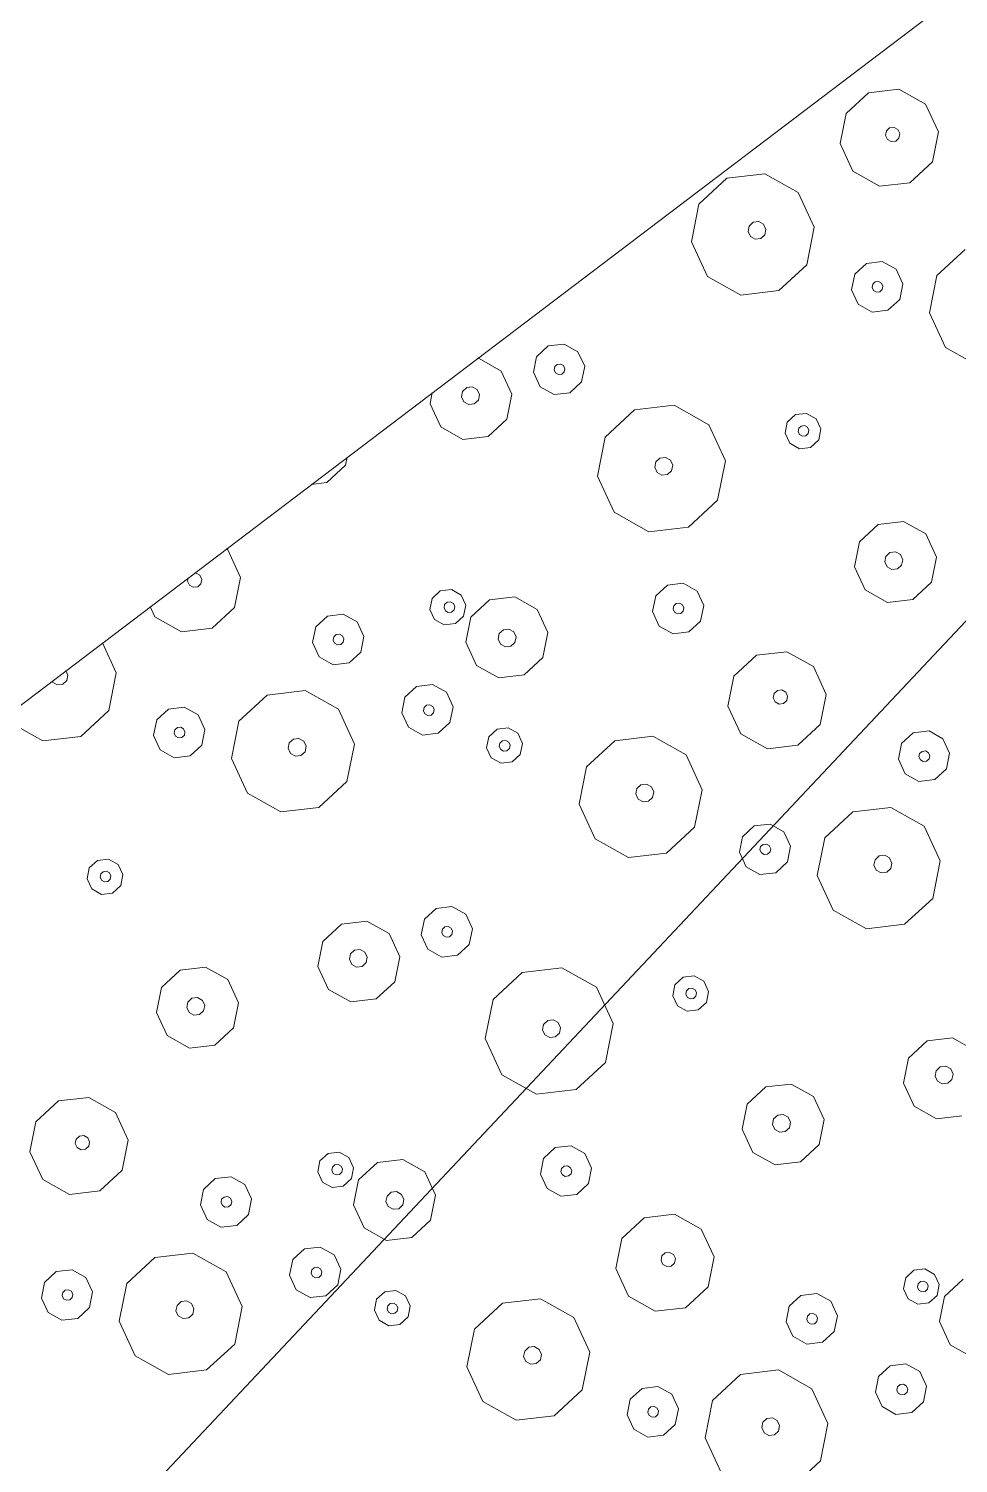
# Model space of a CAD drawing. Header units: metres. Extents: x -2858 to 512, y -1995 to 1252.
# Drawn here: x -934.578 to -931.693, y -902.661 to -898.208 of the extents above; entities that cross this region are included whole.
import ezdxf

# ---------------------------------------------------------------- set-up
doc = ezdxf.new("R2010")
doc.units = ezdxf.units.M
doc.layers.add('Calque commun', color=7, linetype='Continuous')

# ---------------------------------------------------------------- blocks, each defined once
blk = doc.blocks.new('pattern')
at = {"layer": 'Calque commun', "color": 54, "linetype": 'Continuous', "lineweight": 9}
for p, q in [((85.8764, 107.4847), (85.8936, 107.4075)), ((86.038, 107.4387), (86.0805, 107.4639)), ((86.0805, 107.4639), (86.1298, 107.4592)), ((86.1298, 107.4592), (86.1668, 107.4264)), ((86.0183, 107.3933), (86.038, 107.4387)), ((86.1668, 107.4264), (86.1776, 107.3782)), ((85.8936, 107.4075), (85.8622, 107.3349)), ((86.0291, 107.3451), (86.0183, 107.3933)), ((86.0792, 107.3912), (86.0833, 107.4007)), ((86.0815, 107.381), (86.0792, 107.3912)), ((86.0892, 107.3742), (86.0815, 107.381)), ((86.0833, 107.4007), (86.0923, 107.406)), ((86.0996, 107.3732), (86.0892, 107.3742)), ((86.0923, 107.406), (86.1026, 107.405)), ((86.1085, 107.3784), (86.0996, 107.3732)), ((86.1026, 107.405), (86.1104, 107.3981)), ((86.1127, 107.388), (86.1085, 107.3784)), ((86.1104, 107.3981), (86.1127, 107.388)), ((86.1776, 107.3782), (86.1579, 107.3328)), ((85.8622, 107.3349), (85.794, 107.2947)), ((86.0661, 107.3124), (86.0291, 107.3451)), ((86.1579, 107.3328), (86.1153, 107.3077)), ((86.3284, 107.2879), (86.4305, 107.3483)), ((86.4305, 107.3483), (86.5487, 107.337)), ((85.794, 107.2947), (85.7153, 107.3022)), ((85.7766, 107.2579), (85.8064, 107.2755)), ((85.8064, 107.2755), (85.8408, 107.2722)), ((86.1153, 107.3077), (86.0661, 107.3124)), ((86.2812, 107.1791), (86.3284, 107.2879)), ((85.7628, 107.2261), (85.7766, 107.2579)), ((85.7985, 107.2257), (85.8026, 107.2353)), ((85.8026, 107.2353), (85.8115, 107.2406)), ((85.8115, 107.2406), (85.8219, 107.2396)), ((85.8219, 107.2396), (85.8297, 107.2327)), ((85.8297, 107.2327), (85.8319, 107.2226)), ((85.8408, 107.2722), (85.8668, 107.2493)), ((85.8668, 107.2493), (85.8743, 107.2155)), ((85.7703, 107.1923), (85.7628, 107.2261)), ((85.7963, 107.1694), (85.7703, 107.1923)), ((85.8007, 107.2156), (85.7985, 107.2257)), ((85.8085, 107.2087), (85.8007, 107.2156)), ((85.8188, 107.2078), (85.8085, 107.2087)), ((85.8278, 107.213), (85.8188, 107.2078)), ((85.8319, 107.2226), (85.8278, 107.213)), ((85.8743, 107.2155), (85.8605, 107.1837)), ((86.4333, 107.1807), (86.4482, 107.1895)), ((86.4482, 107.1895), (86.4655, 107.1879)), ((86.4655, 107.1879), (86.4784, 107.1764)), ((85.8307, 107.1662), (85.7963, 107.1694)), ((85.8605, 107.1837), (85.8307, 107.1662)), ((86.307, 107.0632), (86.2812, 107.1791)), ((86.4264, 107.1648), (86.4333, 107.1807)), ((86.4302, 107.1479), (86.4264, 107.1648)), ((86.4432, 107.1365), (86.4302, 107.1479)), ((86.4753, 107.1437), (86.4604, 107.1349)), ((86.4822, 107.1595), (86.4753, 107.1437)), ((86.4784, 107.1764), (86.4822, 107.1595)), ((86.6634, 107.1426), (86.6162, 107.0338)), ((86.0599, 107.0869), (86.1025, 107.112)), ((86.1025, 107.112), (86.1517, 107.1073)), ((86.1517, 107.1073), (86.1888, 107.0746)), ((86.4604, 107.1349), (86.4432, 107.1365)), ((86.0402, 107.0415), (86.0599, 107.0869)), ((86.1888, 107.0746), (86.1995, 107.0263)), ((86.3959, 106.9847), (86.307, 107.0632)), ((86.051, 106.9932), (86.0402, 107.0415)), ((86.1024, 107.0364), (86.1066, 107.0459)), ((86.1047, 107.0263), (86.1024, 107.0364)), ((86.1125, 107.0194), (86.1047, 107.0263)), ((86.1066, 107.0459), (86.1155, 107.0512)), ((86.1228, 107.0184), (86.1125, 107.0194)), ((86.1155, 107.0512), (86.1258, 107.0502)), ((86.1317, 107.0237), (86.1228, 107.0184)), ((86.1258, 107.0502), (86.1336, 107.0433)), ((86.1359, 107.0332), (86.1317, 107.0237)), ((86.1336, 107.0433), (86.1359, 107.0332)), ((86.1995, 107.0263), (86.1798, 106.981)), ((86.6162, 107.0338), (86.514, 106.9734)), ((86.0881, 106.9605), (86.051, 106.9932)), ((86.1798, 106.981), (86.1373, 106.9558)), ((86.514, 106.9734), (86.3959, 106.9847)), ((85.34, 106.9606), (85.3992, 106.9082)), ((86.1373, 106.9558), (86.0881, 106.9605)), ((86.6042, 106.9119), (86.6468, 106.937)), ((86.6468, 106.937), (86.696, 106.9324)), ((86.696, 106.9324), (86.7331, 106.8996)), ((85.3992, 106.9082), (85.4165, 106.831)), ((86.5845, 106.8665), (86.6042, 106.9119)), ((86.6509, 106.8709), (86.6598, 106.8762)), ((86.6598, 106.8762), (86.6702, 106.8752)), ((86.6702, 106.8752), (86.6779, 106.8684)), ((86.7331, 106.8996), (86.7438, 106.8514)), ((85.1788, 106.7781), (85.1616, 106.8553)), ((85.2546, 106.8379), (85.2615, 106.8538)), ((85.2584, 106.821), (85.2546, 106.8379)), ((85.2615, 106.8538), (85.2764, 106.8626)), ((85.2764, 106.8626), (85.2936, 106.8609)), ((85.2936, 106.8609), (85.3066, 106.8495)), ((85.3103, 106.8326), (85.3035, 106.8167)), ((85.3066, 106.8495), (85.3103, 106.8326)), ((85.4165, 106.831), (85.385, 106.7584)), ((86.5953, 106.8183), (86.5845, 106.8665)), ((86.6467, 106.8614), (86.6509, 106.8709)), ((86.649, 106.8513), (86.6467, 106.8614)), ((86.6568, 106.8444), (86.649, 106.8513)), ((86.6671, 106.8434), (86.6568, 106.8444)), ((86.6761, 106.8487), (86.6671, 106.8434)), ((86.6802, 106.8582), (86.6761, 106.8487)), ((86.6779, 106.8684), (86.6802, 106.8582)), ((86.7438, 106.8514), (86.7242, 106.806)), ((85.2713, 106.8096), (85.2584, 106.821)), ((85.2886, 106.8079), (85.2713, 106.8096)), ((85.3035, 106.8167), (85.2886, 106.8079)), ((86.6324, 106.7856), (86.5953, 106.8183)), ((86.6816, 106.7809), (86.6324, 106.7856)), ((86.7242, 106.806), (86.6816, 106.7809)), ((85.2381, 106.7257), (85.1788, 106.7781)), ((85.385, 106.7584), (85.3169, 106.7182)), ((85.3169, 106.7182), (85.2381, 106.7257)), ((86.1793, 106.6799), (86.261, 106.7282)), ((86.261, 106.7282), (86.3555, 106.7192)), ((86.3555, 106.7192), (86.4267, 106.6563)), ((85.6336, 106.6503), (85.7018, 106.6905)), ((85.7018, 106.6905), (85.7805, 106.683)), ((85.7805, 106.683), (85.8398, 106.6306)), ((86.1415, 106.5928), (86.1793, 106.6799)), ((86.4267, 106.6563), (86.4473, 106.5637)), ((85.6022, 106.5777), (85.6336, 106.6503)), ((85.8398, 106.6306), (85.857, 106.5534)), ((86.6568, 106.59), (86.759, 106.6503)), ((86.759, 106.6503), (86.8771, 106.6391)), ((86.8771, 106.6391), (86.9661, 106.5605)), ((85.6194, 106.5005), (85.6022, 106.5777)), ((85.7026, 106.5619), (85.7095, 106.5777)), ((85.7095, 106.5777), (85.7244, 106.5865)), ((85.7244, 106.5865), (85.7416, 106.5849)), ((85.7416, 106.5849), (85.7546, 106.5734)), ((85.7546, 106.5734), (85.7583, 106.5565)), ((86.1622, 106.5002), (86.1415, 106.5928)), ((86.2577, 106.5815), (86.2632, 106.5941)), ((86.2607, 106.5679), (86.2577, 106.5815)), ((86.2711, 106.5588), (86.2607, 106.5679)), ((86.2632, 106.5941), (86.2752, 106.6012)), ((86.2752, 106.6012), (86.2889, 106.5999)), ((86.2968, 106.5645), (86.2849, 106.5575)), ((86.2889, 106.5999), (86.2993, 106.5907)), ((86.3023, 106.5772), (86.2968, 106.5645)), ((86.2993, 106.5907), (86.3023, 106.5772)), ((86.4473, 106.5637), (86.4096, 106.4766)), ((86.6096, 106.4811), (86.6568, 106.59)), ((85.7064, 106.545), (85.7026, 106.5619)), ((85.7193, 106.5335), (85.7064, 106.545)), ((85.7366, 106.5319), (85.7193, 106.5335)), ((85.7515, 106.5407), (85.7366, 106.5319)), ((85.7583, 106.5565), (85.7515, 106.5407)), ((85.857, 106.5534), (85.8256, 106.4809)), ((86.2849, 106.5575), (86.2711, 106.5588)), ((86.9661, 106.5605), (86.9919, 106.4447)), ((85.6787, 106.4481), (85.6194, 106.5005)), ((85.8256, 106.4809), (85.7574, 106.4406)), ((86.2333, 106.4373), (86.1622, 106.5002)), ((86.4096, 106.4766), (86.3278, 106.4283)), ((86.6354, 106.3653), (86.6096, 106.4811)), ((86.7549, 106.4669), (86.7618, 106.4828)), ((86.7618, 106.4828), (86.7767, 106.4916)), ((86.7767, 106.4916), (86.7939, 106.4899)), ((86.7939, 106.4899), (86.8069, 106.4785)), ((86.8069, 106.4785), (86.8106, 106.4616)), ((84.7952, 106.3827), (84.8974, 106.4431)), ((84.8974, 106.4431), (85.0155, 106.4318)), ((85.0155, 106.4318), (85.1044, 106.3533)), ((85.7574, 106.4406), (85.6787, 106.4481)), ((86.3278, 106.4283), (86.2333, 106.4373)), ((86.7587, 106.45), (86.7549, 106.4669)), ((86.7716, 106.4386), (86.7587, 106.45)), ((86.7889, 106.4369), (86.7716, 106.4386)), ((86.8038, 106.4457), (86.7889, 106.4369)), ((86.8106, 106.4616), (86.8038, 106.4457)), ((86.9919, 106.4447), (86.9447, 106.3358)), ((84.748, 106.2739), (84.7952, 106.3827)), ((85.1044, 106.3533), (85.1302, 106.2374)), ((86.7244, 106.2867), (86.6354, 106.3653)), ((86.9447, 106.3358), (86.8425, 106.2755)), ((84.7738, 106.158), (84.748, 106.2739)), ((84.8933, 106.2596), (84.9001, 106.2755)), ((84.897, 106.2428), (84.8933, 106.2596)), ((84.9001, 106.2755), (84.915, 106.2843)), ((84.915, 106.2843), (84.9323, 106.2827)), ((84.9323, 106.2827), (84.9453, 106.2712)), ((84.949, 106.2543), (84.9421, 106.2385)), ((84.9453, 106.2712), (84.949, 106.2543)), ((86.8425, 106.2755), (86.7244, 106.2867)), ((84.5267, 106.1817), (84.5693, 106.2068)), ((84.5693, 106.2068), (84.6185, 106.2021)), ((84.91, 106.2313), (84.897, 106.2428)), ((84.9272, 106.2297), (84.91, 106.2313)), ((84.9421, 106.2385), (84.9272, 106.2297)), ((85.1302, 106.2374), (85.083, 106.1286)), ((86.2075, 106.1673), (86.2272, 106.2126)), ((86.2272, 106.2126), (86.2697, 106.2377)), ((86.2697, 106.2377), (86.319, 106.2331)), ((86.319, 106.2331), (86.356, 106.2003)), ((84.5071, 106.1363), (84.5267, 106.1817)), ((84.6185, 106.2021), (84.6556, 106.1694)), ((84.6556, 106.1694), (84.6663, 106.1211)), ((86.2182, 106.119), (86.2075, 106.1673)), ((86.2697, 106.1621), (86.2738, 106.1717)), ((86.2719, 106.152), (86.2697, 106.1621)), ((86.2738, 106.1717), (86.2828, 106.1769)), ((86.2828, 106.1769), (86.2931, 106.1759)), ((86.2931, 106.1759), (86.3009, 106.1691)), ((86.3009, 106.1691), (86.3031, 106.1589)), ((86.356, 106.2003), (86.3668, 106.1521)), ((84.5178, 106.0881), (84.5071, 106.1363)), ((84.5693, 106.1312), (84.5734, 106.1407)), ((84.5715, 106.1211), (84.5693, 106.1312)), ((84.5793, 106.1142), (84.5715, 106.1211)), ((84.5734, 106.1407), (84.5823, 106.146)), ((84.5823, 106.146), (84.5927, 106.145)), ((84.5986, 106.1185), (84.5896, 106.1132)), ((84.5927, 106.145), (84.6004, 106.1381)), ((84.6027, 106.128), (84.5986, 106.1185)), ((84.6004, 106.1381), (84.6027, 106.128)), ((84.6663, 106.1211), (84.6467, 106.0758)), ((84.8627, 106.0795), (84.7738, 106.158)), ((85.083, 106.1286), (84.9809, 106.0682)), ((85.5626, 106.086), (85.5764, 106.1178)), ((85.5764, 106.1178), (85.6062, 106.1354)), ((85.6062, 106.1354), (85.6407, 106.1321)), ((85.6407, 106.1321), (85.6666, 106.1092)), ((86.2553, 106.0863), (86.2182, 106.119)), ((86.2797, 106.1451), (86.2719, 106.152)), ((86.2901, 106.1441), (86.2797, 106.1451)), ((86.299, 106.1494), (86.2901, 106.1441)), ((86.3031, 106.1589), (86.299, 106.1494)), ((86.3668, 106.1521), (86.3471, 106.1067)), ((84.5549, 106.0553), (84.5178, 106.0881)), ((84.5896, 106.1132), (84.5793, 106.1142)), ((84.6467, 106.0758), (84.6041, 106.0506)), ((84.9809, 106.0682), (84.8627, 106.0795)), ((85.5702, 106.0522), (85.5626, 106.086)), ((85.6004, 106.0832), (85.6046, 106.0927)), ((85.6027, 106.073), (85.6004, 106.0832)), ((85.6105, 106.0662), (85.6027, 106.073)), ((85.6046, 106.0927), (85.6135, 106.098)), ((85.6135, 106.098), (85.6238, 106.097)), ((85.6238, 106.097), (85.6316, 106.0901)), ((85.6339, 106.08), (85.6297, 106.0704)), ((85.6316, 106.0901), (85.6339, 106.08)), ((85.6741, 106.0754), (85.6604, 106.0436)), ((85.6666, 106.1092), (85.6741, 106.0754)), ((86.3045, 106.0816), (86.2553, 106.0863)), ((86.3471, 106.1067), (86.3045, 106.0816)), ((86.9077, 106.0473), (86.9215, 106.079)), ((86.9215, 106.079), (86.9513, 106.0966)), ((86.9513, 106.0966), (86.9857, 106.0933)), ((86.9857, 106.0933), (87.0117, 106.0704)), ((84.6041, 106.0506), (84.5549, 106.0553)), ((85.071, 106.0067), (85.1136, 106.0318)), ((85.1136, 106.0318), (85.1628, 106.0272)), ((85.5961, 106.0293), (85.5702, 106.0522)), ((85.6306, 106.026), (85.5961, 106.0293)), ((85.6208, 106.0652), (85.6105, 106.0662)), ((85.6297, 106.0704), (85.6208, 106.0652)), ((85.6604, 106.0436), (85.6306, 106.026)), ((86.9152, 106.0135), (86.9077, 106.0473)), ((86.9472, 106.0445), (86.9513, 106.0541)), ((86.9494, 106.0344), (86.9472, 106.0445)), ((86.9572, 106.0275), (86.9494, 106.0344)), ((86.9513, 106.0541), (86.9602, 106.0593)), ((86.9602, 106.0593), (86.9706, 106.0583)), ((86.9765, 106.0318), (86.9675, 106.0265)), ((86.9706, 106.0583), (86.9783, 106.0515)), ((86.9806, 106.0413), (86.9765, 106.0318)), ((86.9783, 106.0515), (86.9806, 106.0413)), ((87.0192, 106.0367), (87.0054, 106.0049)), ((87.0117, 106.0704), (87.0192, 106.0367)), ((85.0514, 105.9613), (85.071, 106.0067)), ((85.1628, 106.0272), (85.1999, 105.9944)), ((85.1999, 105.9944), (85.2106, 105.9462)), ((85.8481, 105.9634), (85.9546, 106.0263)), ((85.9546, 106.0263), (86.0776, 106.0145)), ((86.0776, 106.0145), (86.1703, 105.9327)), ((86.9412, 105.9906), (86.9152, 106.0135)), ((86.9756, 105.9873), (86.9412, 105.9906)), ((86.9675, 106.0265), (86.9572, 106.0275)), ((87.0054, 106.0049), (86.9756, 105.9873)), ((85.0621, 105.9131), (85.0514, 105.9613)), ((85.1136, 105.9562), (85.1177, 105.9657)), ((85.1158, 105.9461), (85.1136, 105.9562)), ((85.1236, 105.9392), (85.1158, 105.9461)), ((85.1177, 105.9657), (85.1266, 105.971)), ((85.1339, 105.9382), (85.1236, 105.9392)), ((85.1266, 105.971), (85.137, 105.97)), ((85.1429, 105.9435), (85.1339, 105.9382)), ((85.137, 105.97), (85.1448, 105.9632)), ((85.147, 105.953), (85.1429, 105.9435)), ((85.1448, 105.9632), (85.147, 105.953)), ((85.2106, 105.9462), (85.191, 105.9008)), ((85.799, 105.85), (85.8481, 105.9634)), ((86.6127, 105.908), (86.6809, 105.9482)), ((86.6809, 105.9482), (86.7596, 105.9407)), ((86.7596, 105.9407), (86.8189, 105.8884)), ((85.0992, 105.8804), (85.0621, 105.9131)), ((85.191, 105.9008), (85.1484, 105.8757)), ((86.1703, 105.9327), (86.1972, 105.8121)), ((86.5813, 105.8354), (86.6127, 105.908)), ((85.1484, 105.8757), (85.0992, 105.8804)), ((85.8258, 105.7294), (85.799, 105.85)), ((85.9602, 105.8343), (85.967, 105.8502)), ((85.967, 105.8502), (85.9819, 105.859)), ((85.9819, 105.859), (85.9992, 105.8573)), ((85.9992, 105.8573), (86.0122, 105.8459)), ((86.6884, 105.8436), (86.7033, 105.8524)), ((86.7033, 105.8524), (86.7205, 105.8508)), ((86.7205, 105.8508), (86.7335, 105.8393)), ((86.8189, 105.8884), (86.8361, 105.8111)), ((86.9805, 105.8424), (87.023, 105.8675)), ((87.023, 105.8675), (87.0723, 105.8628)), ((87.0723, 105.8628), (87.1093, 105.8301)), ((84.6461, 105.7747), (84.7278, 105.823)), ((84.7278, 105.823), (84.8223, 105.814)), ((84.8223, 105.814), (84.8935, 105.7511)), ((85.9639, 105.8174), (85.9602, 105.8343)), ((85.9769, 105.8059), (85.9639, 105.8174)), ((85.9941, 105.8043), (85.9769, 105.8059)), ((86.009, 105.8131), (85.9941, 105.8043)), ((86.0159, 105.829), (86.009, 105.8131)), ((86.0122, 105.8459), (86.0159, 105.829)), ((86.1972, 105.8121), (86.148, 105.6987)), ((86.5985, 105.7582), (86.5813, 105.8354)), ((86.6815, 105.8277), (86.6884, 105.8436)), ((86.6853, 105.8108), (86.6815, 105.8277)), ((86.6982, 105.7994), (86.6853, 105.8108)), ((86.7304, 105.8065), (86.7155, 105.7977)), ((86.7373, 105.8224), (86.7304, 105.8065)), ((86.7335, 105.8393), (86.7373, 105.8224)), ((86.8361, 105.8111), (86.8047, 105.7386)), ((86.9608, 105.797), (86.9805, 105.8424)), ((87.0258, 105.8043), (87.0348, 105.8096)), ((87.0348, 105.8096), (87.0451, 105.8086)), ((87.0451, 105.8086), (87.0529, 105.8017)), ((87.1093, 105.8301), (87.1201, 105.7818)), ((84.1005, 105.7451), (84.1686, 105.7853)), ((84.1686, 105.7853), (84.2473, 105.7778)), ((84.2473, 105.7778), (84.3066, 105.7254)), ((84.6083, 105.6876), (84.6461, 105.7747)), ((86.7155, 105.7977), (86.6982, 105.7994)), ((86.9716, 105.7487), (86.9608, 105.797)), ((87.0217, 105.7948), (87.0258, 105.8043)), ((87.024, 105.7847), (87.0217, 105.7948)), ((87.0317, 105.7778), (87.024, 105.7847)), ((87.0421, 105.7768), (87.0317, 105.7778)), ((87.051, 105.7821), (87.0421, 105.7768)), ((87.0552, 105.7916), (87.051, 105.7821)), ((87.0529, 105.8017), (87.0552, 105.7916)), ((87.1201, 105.7818), (87.1004, 105.7365)), ((84.069, 105.6725), (84.1005, 105.7451)), ((84.3066, 105.7254), (84.3238, 105.6482)), ((84.8935, 105.7511), (84.9142, 105.6585)), ((85.1236, 105.6848), (85.2258, 105.7451)), ((85.2258, 105.7451), (85.3439, 105.7339)), ((85.3439, 105.7339), (85.4329, 105.6553)), ((85.9185, 105.6476), (85.8258, 105.7294)), ((86.6578, 105.7058), (86.5985, 105.7582)), ((86.8047, 105.7386), (86.7365, 105.6983)), ((87.0086, 105.716), (86.9716, 105.7487)), ((87.1004, 105.7365), (87.0578, 105.7113)), ((87.2709, 105.6916), (87.373, 105.7519)), ((87.373, 105.7519), (87.4912, 105.7406)), ((87.4912, 105.7406), (87.5801, 105.6621)), ((84.0862, 105.5953), (84.069, 105.6725)), ((84.1694, 105.6567), (84.1763, 105.6725)), ((84.1763, 105.6725), (84.1912, 105.6813)), ((84.1912, 105.6813), (84.2084, 105.6797)), ((84.2084, 105.6797), (84.2214, 105.6682)), ((84.629, 105.595), (84.6083, 105.6876)), ((84.7246, 105.6763), (84.7301, 105.689)), ((84.7276, 105.6627), (84.7246, 105.6763)), ((84.7301, 105.689), (84.742, 105.696)), ((84.742, 105.696), (84.7558, 105.6947)), ((84.7558, 105.6947), (84.7662, 105.6855)), ((84.7692, 105.672), (84.7637, 105.6593)), ((84.7662, 105.6855), (84.7692, 105.672)), ((85.0764, 105.5759), (85.1236, 105.6848)), ((86.148, 105.6987), (86.0415, 105.6358)), ((86.7365, 105.6983), (86.6578, 105.7058)), ((86.7191, 105.6615), (86.7489, 105.6791)), ((86.7489, 105.6791), (86.7833, 105.6758)), ((86.7833, 105.6758), (86.8093, 105.6529)), ((87.0578, 105.7113), (87.0086, 105.716)), ((87.2236, 105.5827), (87.2709, 105.6916)), ((84.1732, 105.6398), (84.1694, 105.6567)), ((84.1862, 105.6283), (84.1732, 105.6398)), ((84.2034, 105.6267), (84.1862, 105.6283)), ((84.2183, 105.6355), (84.2034, 105.6267)), ((84.2252, 105.6514), (84.2183, 105.6355)), ((84.2214, 105.6682), (84.2252, 105.6514)), ((84.3238, 105.6482), (84.2924, 105.5757)), ((84.738, 105.6536), (84.7276, 105.6627)), ((84.7517, 105.6523), (84.738, 105.6536)), ((84.7637, 105.6593), (84.7517, 105.6523)), ((84.9142, 105.6585), (84.8764, 105.5714)), ((85.4329, 105.6553), (85.4587, 105.5395)), ((86.0415, 105.6358), (85.9185, 105.6476)), ((86.7053, 105.6298), (86.7191, 105.6615)), ((86.7128, 105.596), (86.7053, 105.6298)), ((86.741, 105.6294), (86.7451, 105.6389)), ((86.7432, 105.6193), (86.741, 105.6294)), ((86.7451, 105.6389), (86.754, 105.6442)), ((86.754, 105.6442), (86.7644, 105.6432)), ((86.7644, 105.6432), (86.7721, 105.6363)), ((86.7721, 105.6363), (86.7744, 105.6262)), ((86.8093, 105.6529), (86.8168, 105.6191)), ((87.5801, 105.6621), (87.6059, 105.5463)), ((84.1455, 105.5429), (84.0862, 105.5953)), ((84.7001, 105.5321), (84.629, 105.595)), ((85.2286, 105.5776), (85.2435, 105.5864)), ((85.2435, 105.5864), (85.2607, 105.5847)), ((85.2607, 105.5847), (85.2737, 105.5733)), ((86.7388, 105.5731), (86.7128, 105.596)), ((86.751, 105.6124), (86.7432, 105.6193)), ((86.7613, 105.6114), (86.751, 105.6124)), ((86.7703, 105.6167), (86.7613, 105.6114)), ((86.7744, 105.6262), (86.7703, 105.6167)), ((86.803, 105.5874), (86.7732, 105.5698)), ((86.8168, 105.6191), (86.803, 105.5874)), ((87.2495, 105.4669), (87.2236, 105.5827)), ((87.3689, 105.5685), (87.3758, 105.5844)), ((87.3758, 105.5844), (87.3907, 105.5932)), ((87.3907, 105.5932), (87.408, 105.5915)), ((87.408, 105.5915), (87.4209, 105.5801)), ((84.2243, 105.5354), (84.1455, 105.5429)), ((84.2924, 105.5757), (84.2243, 105.5354)), ((84.8764, 105.5714), (84.7946, 105.5231)), ((85.1022, 105.4601), (85.0764, 105.5759)), ((85.2217, 105.5617), (85.2286, 105.5776)), ((85.2255, 105.5448), (85.2217, 105.5617)), ((85.2385, 105.5334), (85.2255, 105.5448)), ((85.2706, 105.5405), (85.2557, 105.5317)), ((85.2775, 105.5564), (85.2706, 105.5405)), ((85.2737, 105.5733), (85.2775, 105.5564)), ((85.4587, 105.5395), (85.4115, 105.4306)), ((86.7732, 105.5698), (86.7388, 105.5731)), ((87.3727, 105.5516), (87.3689, 105.5685)), ((87.3857, 105.5401), (87.3727, 105.5516)), ((87.4029, 105.5385), (87.3857, 105.5401)), ((87.4178, 105.5473), (87.4029, 105.5385)), ((87.4247, 105.5632), (87.4178, 105.5473)), ((87.4209, 105.5801), (87.4247, 105.5632)), ((87.6059, 105.5463), (87.5587, 105.4374)), ((84.7946, 105.5231), (84.7001, 105.5321)), ((85.2557, 105.5317), (85.2385, 105.5334)), ((87.0024, 105.4905), (87.045, 105.5156)), ((87.045, 105.5156), (87.0942, 105.511)), ((87.0942, 105.511), (87.1313, 105.4782)), ((85.1912, 105.3816), (85.1022, 105.4601)), ((85.9205, 105.4419), (85.9631, 105.467)), ((85.9631, 105.467), (86.0123, 105.4623)), ((86.0123, 105.4623), (86.0494, 105.4296)), ((86.9827, 105.4452), (87.0024, 105.4905)), ((87.0449, 105.44), (87.0491, 105.4496)), ((87.0491, 105.4496), (87.058, 105.4548)), ((87.058, 105.4548), (87.0683, 105.4538)), ((87.0683, 105.4538), (87.0761, 105.447)), ((87.1313, 105.4782), (87.142, 105.43)), ((87.3384, 105.3883), (87.2495, 105.4669)), ((83.5713, 105.4481), (83.5971, 105.3322)), ((85.4115, 105.4306), (85.3093, 105.3703)), ((85.9008, 105.3965), (85.9205, 105.4419)), ((85.9672, 105.4009), (85.9761, 105.4062)), ((85.9761, 105.4062), (85.9865, 105.4052)), ((85.9865, 105.4052), (85.9942, 105.3983)), ((86.0494, 105.4296), (86.0601, 105.3813)), ((86.9935, 105.3969), (86.9827, 105.4452)), ((87.0472, 105.4299), (87.0449, 105.44)), ((87.055, 105.423), (87.0472, 105.4299)), ((87.0653, 105.422), (87.055, 105.423)), ((87.0742, 105.4273), (87.0653, 105.422)), ((87.0784, 105.4368), (87.0742, 105.4273)), ((87.0761, 105.447), (87.0784, 105.4368)), ((87.142, 105.43), (87.1223, 105.3846)), ((87.5587, 105.4374), (87.4565, 105.3771)), ((85.3093, 105.3703), (85.1912, 105.3816)), ((85.9116, 105.3482), (85.9008, 105.3965)), ((85.963, 105.3914), (85.9672, 105.4009)), ((85.9653, 105.3812), (85.963, 105.3914)), ((85.9731, 105.3744), (85.9653, 105.3812)), ((85.9834, 105.3734), (85.9731, 105.3744)), ((85.9924, 105.3787), (85.9834, 105.3734)), ((85.9965, 105.3882), (85.9924, 105.3787)), ((85.9942, 105.3983), (85.9965, 105.3882)), ((86.0601, 105.3813), (86.0405, 105.336)), ((86.1356, 105.3315), (86.2037, 105.3717)), ((86.2037, 105.3717), (86.2824, 105.3642)), ((86.2824, 105.3642), (86.3417, 105.3119)), ((87.0305, 105.3642), (86.9935, 105.3969)), ((87.0798, 105.3595), (87.0305, 105.3642)), ((87.1223, 105.3846), (87.0798, 105.3595)), ((87.4565, 105.3771), (87.3384, 105.3883)), ((83.5971, 105.3322), (83.5499, 105.2234)), ((84.694, 105.3074), (84.7366, 105.3326)), ((84.7366, 105.3326), (84.7858, 105.3279)), ((84.7858, 105.3279), (84.8228, 105.2951)), ((85.9487, 105.3155), (85.9116, 105.3482)), ((85.9979, 105.3108), (85.9487, 105.3155)), ((86.0405, 105.336), (85.9979, 105.3108)), ((86.1041, 105.2589), (86.1356, 105.3315)), ((87.527, 105.2702), (87.5467, 105.3155)), ((87.5467, 105.3155), (87.5893, 105.3407)), ((87.5893, 105.3407), (87.6385, 105.336)), ((87.6385, 105.336), (87.6756, 105.3033)), ((84.6743, 105.2621), (84.694, 105.3074)), ((84.7406, 105.2665), (84.7496, 105.2717)), ((84.7496, 105.2717), (84.7599, 105.2707)), ((84.8228, 105.2951), (84.8336, 105.2469)), ((86.3417, 105.3119), (86.3589, 105.2346)), ((87.5892, 105.2651), (87.5934, 105.2746)), ((87.5934, 105.2746), (87.6023, 105.2799)), ((87.6023, 105.2799), (87.6126, 105.2789)), ((87.6126, 105.2789), (87.6204, 105.272)), ((87.6204, 105.272), (87.6227, 105.2619)), ((87.6756, 105.3033), (87.6863, 105.255)), ((84.0432, 105.2126), (84.073, 105.2302)), ((84.073, 105.2302), (84.1075, 105.2269)), ((84.1075, 105.2269), (84.1334, 105.204)), ((84.6851, 105.2138), (84.6743, 105.2621)), ((84.7365, 105.2569), (84.7406, 105.2665)), ((84.7388, 105.2468), (84.7365, 105.2569)), ((84.7466, 105.2399), (84.7388, 105.2468)), ((84.7569, 105.2389), (84.7466, 105.2399)), ((84.7658, 105.2442), (84.7569, 105.2389)), ((84.7599, 105.2707), (84.7677, 105.2639)), ((84.77, 105.2537), (84.7658, 105.2442)), ((84.7677, 105.2639), (84.77, 105.2537)), ((84.8336, 105.2469), (84.8139, 105.2015)), ((86.1213, 105.1817), (86.1041, 105.2589)), ((86.1971, 105.2416), (86.204, 105.2574)), ((86.2009, 105.2247), (86.1971, 105.2416)), ((86.204, 105.2574), (86.2189, 105.2662)), ((86.2189, 105.2662), (86.2361, 105.2646)), ((86.2361, 105.2646), (86.2491, 105.2531)), ((86.2528, 105.2362), (86.246, 105.2204)), ((86.2491, 105.2531), (86.2528, 105.2362)), ((86.3589, 105.2346), (86.3275, 105.1621)), ((87.5378, 105.2219), (87.527, 105.2702)), ((87.5915, 105.2549), (87.5892, 105.2651)), ((87.5993, 105.248), (87.5915, 105.2549)), ((87.6096, 105.2471), (87.5993, 105.248)), ((87.6186, 105.2523), (87.6096, 105.2471)), ((87.6227, 105.2619), (87.6186, 105.2523)), ((87.6863, 105.255), (87.6667, 105.2096)), ((83.5499, 105.2234), (83.4477, 105.163)), ((84.0295, 105.1808), (84.0432, 105.2126)), ((84.0672, 105.178), (84.0714, 105.1875)), ((84.0714, 105.1875), (84.0803, 105.1928)), ((84.0803, 105.1928), (84.0907, 105.1918)), ((84.0907, 105.1918), (84.0984, 105.1849)), ((84.0984, 105.1849), (84.1007, 105.1748)), ((84.1334, 105.204), (84.141, 105.1702)), ((84.7221, 105.1811), (84.6851, 105.2138)), ((84.8139, 105.2015), (84.7714, 105.1764)), ((85.3883, 105.1738), (85.4181, 105.1914)), ((85.4181, 105.1914), (85.4526, 105.1882)), ((85.4526, 105.1882), (85.4785, 105.1653)), ((86.1806, 105.1293), (86.1213, 105.1817)), ((86.2138, 105.2132), (86.2009, 105.2247)), ((86.2311, 105.2116), (86.2138, 105.2132)), ((86.246, 105.2204), (86.2311, 105.2116)), ((87.5749, 105.1892), (87.5378, 105.2219)), ((87.6241, 105.1845), (87.5749, 105.1892)), ((87.6667, 105.2096), (87.6241, 105.1845)), ((83.4477, 105.163), (83.3296, 105.1743)), ((84.037, 105.147), (84.0295, 105.1808)), ((84.0629, 105.1241), (84.037, 105.147)), ((84.0695, 105.1678), (84.0672, 105.178)), ((84.0773, 105.161), (84.0695, 105.1678)), ((84.0876, 105.16), (84.0773, 105.161)), ((84.0966, 105.1653), (84.0876, 105.16)), ((84.1007, 105.1748), (84.0966, 105.1653)), ((84.1272, 105.1384), (84.0974, 105.1208)), ((84.141, 105.1702), (84.1272, 105.1384)), ((84.7714, 105.1764), (84.7221, 105.1811)), ((85.3745, 105.1421), (85.3883, 105.1738)), ((85.3821, 105.1083), (85.3745, 105.1421)), ((85.414, 105.1393), (85.4181, 105.1489)), ((85.4162, 105.1292), (85.414, 105.1393)), ((85.4181, 105.1489), (85.427, 105.1541)), ((85.427, 105.1541), (85.4374, 105.1532)), ((85.4374, 105.1532), (85.4452, 105.1463)), ((85.4452, 105.1463), (85.4474, 105.1362)), ((85.4785, 105.1653), (85.486, 105.1315)), ((86.3275, 105.1621), (86.2594, 105.1218)), ((83.5182, 105.0562), (83.5379, 105.1015)), ((83.5379, 105.1015), (83.5804, 105.1266)), ((83.5804, 105.1266), (83.6297, 105.122)), ((83.6297, 105.122), (83.6667, 105.0892)), ((84.0974, 105.1208), (84.0629, 105.1241)), ((84.3149, 105.0582), (84.4214, 105.1211)), ((84.4214, 105.1211), (84.5444, 105.1094)), ((84.5444, 105.1094), (84.6371, 105.0275)), ((85.408, 105.0854), (85.3821, 105.1083)), ((85.424, 105.1223), (85.4162, 105.1292)), ((85.4343, 105.1213), (85.424, 105.1223)), ((85.4433, 105.1266), (85.4343, 105.1213)), ((85.4723, 105.0997), (85.4425, 105.0821)), ((85.4474, 105.1362), (85.4433, 105.1266)), ((85.486, 105.1315), (85.4723, 105.0997)), ((86.2594, 105.1218), (86.1806, 105.1293)), ((86.5761, 105.0539), (86.6443, 105.0941)), ((86.6443, 105.0941), (86.723, 105.0866)), ((87.1218, 105.0835), (87.2035, 105.1318)), ((87.2035, 105.1318), (87.298, 105.1228)), ((87.298, 105.1228), (87.3692, 105.06)), ((83.5289, 105.0079), (83.5182, 105.0562)), ((83.5804, 105.051), (83.5845, 105.0605)), ((83.5826, 105.0409), (83.5804, 105.051)), ((83.5845, 105.0605), (83.5935, 105.0658)), ((83.5935, 105.0658), (83.6038, 105.0648)), ((83.6038, 105.0648), (83.6116, 105.058)), ((83.6116, 105.058), (83.6138, 105.0478)), ((83.6667, 105.0892), (83.6775, 105.041)), ((84.2658, 104.9448), (84.3149, 105.0582)), ((85.4425, 105.0821), (85.408, 105.0854)), ((86.5447, 104.9814), (86.5761, 105.0539)), ((86.723, 105.0866), (86.7823, 105.0343)), ((87.084, 104.9965), (87.1218, 105.0835)), ((87.3692, 105.06), (87.3898, 104.9673)), ((83.566, 104.9752), (83.5289, 105.0079)), ((83.5904, 105.034), (83.5826, 105.0409)), ((83.6008, 105.033), (83.5904, 105.034)), ((83.6097, 105.0383), (83.6008, 105.033)), ((83.6138, 105.0478), (83.6097, 105.0383)), ((83.6775, 105.041), (83.6578, 104.9956)), ((84.6371, 105.0275), (84.664, 104.9069)), ((85.0796, 105.0028), (85.1477, 105.043)), ((85.1477, 105.043), (85.2264, 105.0355)), ((85.2264, 105.0355), (85.2858, 104.9832)), ((86.7823, 105.0343), (86.7995, 104.9571)), ((87.2057, 104.9978), (87.2177, 105.0048)), ((87.2177, 105.0048), (87.2315, 105.0035)), ((83.6152, 104.9705), (83.566, 104.9752)), ((83.6578, 104.9956), (83.6152, 104.9705)), ((85.0481, 104.9302), (85.0796, 105.0028)), ((85.2858, 104.9832), (85.3029, 104.9059)), ((85.4473, 104.9372), (85.4899, 104.9623)), ((85.4899, 104.9623), (85.5391, 104.9576)), ((86.5619, 104.9041), (86.5447, 104.9814)), ((86.6451, 104.9655), (86.652, 104.9814)), ((86.6489, 104.9486), (86.6451, 104.9655)), ((86.652, 104.9814), (86.6669, 104.9902)), ((86.6669, 104.9902), (86.6841, 104.9885)), ((86.6841, 104.9885), (86.6971, 104.9771)), ((86.7008, 104.9602), (86.694, 104.9443)), ((86.6971, 104.9771), (86.7008, 104.9602)), ((87.1047, 104.9038), (87.084, 104.9965)), ((87.2002, 104.9851), (87.2057, 104.9978)), ((87.2032, 104.9716), (87.2002, 104.9851)), ((87.2136, 104.9624), (87.2032, 104.9716)), ((87.2274, 104.9611), (87.2136, 104.9624)), ((87.2393, 104.9681), (87.2274, 104.9611)), ((87.2315, 105.0035), (87.2418, 104.9944)), ((87.2448, 104.9808), (87.2393, 104.9681)), ((87.2418, 104.9944), (87.2448, 104.9808)), ((87.3898, 104.9673), (87.3521, 104.8802)), ((83.1129, 104.8695), (83.1947, 104.9178)), ((83.1947, 104.9178), (83.2892, 104.9088)), ((84.2926, 104.8242), (84.2658, 104.9448)), ((84.427, 104.9291), (84.4339, 104.945)), ((84.4308, 104.9122), (84.427, 104.9291)), ((84.4339, 104.945), (84.4488, 104.9538)), ((84.4488, 104.9538), (84.466, 104.9521)), ((84.466, 104.9521), (84.479, 104.9407)), ((84.4827, 104.9238), (84.4759, 104.9079)), ((84.479, 104.9407), (84.4827, 104.9238)), ((85.0653, 104.853), (85.0481, 104.9302)), ((85.1483, 104.9225), (85.1552, 104.9384)), ((85.1521, 104.9056), (85.1483, 104.9225)), ((85.1552, 104.9384), (85.1701, 104.9472)), ((85.1701, 104.9472), (85.1873, 104.9456)), ((85.1873, 104.9456), (85.2003, 104.9341)), ((85.2041, 104.9172), (85.1972, 104.9013)), ((85.2003, 104.9341), (85.2041, 104.9172)), ((85.4276, 104.8918), (85.4473, 104.9372)), ((85.5391, 104.9576), (85.5762, 104.9249)), ((85.5762, 104.9249), (85.5869, 104.8766)), ((86.6618, 104.9372), (86.6489, 104.9486)), ((86.6791, 104.9355), (86.6618, 104.9372)), ((86.694, 104.9443), (86.6791, 104.9355)), ((86.7995, 104.9571), (86.7681, 104.8845)), ((83.2892, 104.9088), (83.3603, 104.846)), ((84.4437, 104.9007), (84.4308, 104.9122)), ((84.461, 104.8991), (84.4437, 104.9007)), ((84.4759, 104.9079), (84.461, 104.8991)), ((84.664, 104.9069), (84.6148, 104.7935)), ((85.1651, 104.8942), (85.1521, 104.9056)), ((85.1823, 104.8925), (85.1651, 104.8942)), ((85.1972, 104.9013), (85.1823, 104.8925)), ((85.3029, 104.9059), (85.2715, 104.8334)), ((85.4384, 104.8435), (85.4276, 104.8918)), ((85.4885, 104.8896), (85.4927, 104.8991)), ((85.4908, 104.8795), (85.4885, 104.8896)), ((85.4986, 104.8726), (85.4908, 104.8795)), ((85.4927, 104.8991), (85.5016, 104.9044)), ((85.5089, 104.8716), (85.4986, 104.8726)), ((85.5016, 104.9044), (85.5119, 104.9034)), ((85.5178, 104.8769), (85.5089, 104.8716)), ((85.5119, 104.9034), (85.5197, 104.8965)), ((85.522, 104.8864), (85.5178, 104.8769)), ((85.5197, 104.8965), (85.522, 104.8864)), ((85.5869, 104.8766), (85.5672, 104.8313)), ((86.6212, 104.8518), (86.5619, 104.9041)), ((86.7681, 104.8845), (86.6999, 104.8443)), ((87.1758, 104.841), (87.1047, 104.9038)), ((87.3521, 104.8802), (87.2703, 104.832)), ((83.0752, 104.7824), (83.1129, 104.8695)), ((83.3603, 104.846), (83.381, 104.7533)), ((83.5905, 104.7796), (83.6926, 104.8399)), ((83.6926, 104.8399), (83.8108, 104.8287)), ((83.8108, 104.8287), (83.8997, 104.7501)), ((85.1246, 104.8006), (85.0653, 104.853)), ((85.2715, 104.8334), (85.2034, 104.7931)), ((85.4754, 104.8108), (85.4384, 104.8435)), ((85.5672, 104.8313), (85.5247, 104.8061)), ((85.7377, 104.7864), (85.8399, 104.8467)), ((85.8399, 104.8467), (85.958, 104.8354)), ((85.958, 104.8354), (86.0469, 104.7569)), ((86.6999, 104.8443), (86.6212, 104.8518)), ((87.2703, 104.832), (87.1758, 104.841)), ((83.0958, 104.6898), (83.0752, 104.7824)), ((83.1914, 104.7711), (83.1969, 104.7838)), ((83.1969, 104.7838), (83.2088, 104.7908)), ((83.2088, 104.7908), (83.2226, 104.7895)), ((83.2226, 104.7895), (83.233, 104.7803)), ((84.3853, 104.7424), (84.2926, 104.8242)), ((84.6148, 104.7935), (84.5084, 104.7306)), ((85.2034, 104.7931), (85.1246, 104.8006)), ((85.5247, 104.8061), (85.4754, 104.8108)), ((85.6905, 104.6775), (85.7377, 104.7864)), ((83.1944, 104.7575), (83.1914, 104.7711)), ((83.2048, 104.7484), (83.1944, 104.7575)), ((83.2186, 104.7471), (83.2048, 104.7484)), ((83.2305, 104.7541), (83.2186, 104.7471)), ((83.236, 104.7668), (83.2305, 104.7541)), ((83.233, 104.7803), (83.236, 104.7668)), ((83.381, 104.7533), (83.3432, 104.6662)), ((83.5433, 104.6707), (83.5905, 104.7796)), ((83.8997, 104.7501), (83.9255, 104.6343)), ((84.5084, 104.7306), (84.3853, 104.7424)), ((85.1721, 104.7246), (85.1859, 104.7563)), ((85.1859, 104.7563), (85.2157, 104.7739)), ((85.2119, 104.7337), (85.2209, 104.739)), ((85.2157, 104.7739), (85.2502, 104.7706)), ((85.2209, 104.739), (85.2312, 104.738)), ((85.2312, 104.738), (85.239, 104.7311)), ((85.2502, 104.7706), (85.2761, 104.7477)), ((85.2761, 104.7477), (85.2836, 104.7139)), ((86.0469, 104.7569), (86.0727, 104.6411)), ((85.1797, 104.6908), (85.1721, 104.7246)), ((85.2078, 104.7242), (85.2119, 104.7337)), ((85.21, 104.7141), (85.2078, 104.7242)), ((85.2178, 104.7072), (85.21, 104.7141)), ((85.2282, 104.7062), (85.2178, 104.7072)), ((85.2371, 104.7115), (85.2282, 104.7062)), ((85.2412, 104.721), (85.2371, 104.7115)), ((85.239, 104.7311), (85.2412, 104.721)), ((85.2836, 104.7139), (85.2699, 104.6822)), ((83.167, 104.6269), (83.0958, 104.6898)), ((83.3432, 104.6662), (83.2615, 104.6179)), ((83.5691, 104.5549), (83.5433, 104.6707)), ((83.6885, 104.6565), (83.6954, 104.6724)), ((83.6923, 104.6396), (83.6885, 104.6565)), ((83.6954, 104.6724), (83.7103, 104.6812)), ((83.7103, 104.6812), (83.7276, 104.6795)), ((83.7276, 104.6795), (83.7405, 104.6681)), ((83.7443, 104.6512), (83.7374, 104.6353)), ((83.7405, 104.6681), (83.7443, 104.6512)), ((85.2056, 104.6679), (85.1797, 104.6908)), ((85.2401, 104.6646), (85.2056, 104.6679)), ((85.2699, 104.6822), (85.2401, 104.6646)), ((85.7163, 104.5617), (85.6905, 104.6775)), ((85.8358, 104.6633), (85.8426, 104.6792)), ((85.8395, 104.6464), (85.8358, 104.6633)), ((85.8426, 104.6792), (85.8576, 104.688)), ((85.8576, 104.688), (85.8748, 104.6863)), ((85.8748, 104.6863), (85.8877, 104.6749)), ((85.8915, 104.658), (85.8846, 104.6421)), ((85.8877, 104.6749), (85.8915, 104.658)), ((83.2615, 104.6179), (83.167, 104.6269)), ((83.7053, 104.6282), (83.6923, 104.6396)), ((83.7225, 104.6265), (83.7053, 104.6282)), ((83.7374, 104.6353), (83.7225, 104.6265)), ((83.9255, 104.6343), (83.8783, 104.5254)), ((85.4692, 104.5853), (85.5118, 104.6105)), ((85.5118, 104.6105), (85.561, 104.6058)), ((85.561, 104.6058), (85.5981, 104.573)), ((85.8525, 104.6349), (85.8395, 104.6464)), ((85.8697, 104.6333), (85.8525, 104.6349)), ((85.8846, 104.6421), (85.8697, 104.6333)), ((86.0727, 104.6411), (86.0255, 104.5322)), ((84.3873, 104.5367), (84.4299, 104.5618)), ((84.4299, 104.5618), (84.4791, 104.5571)), ((85.4496, 104.54), (85.4692, 104.5853)), ((85.5981, 104.573), (85.6088, 104.5248)), ((85.8052, 104.4831), (85.7163, 104.5617)), ((83.658, 104.4764), (83.5691, 104.5549)), ((83.8783, 104.5254), (83.7761, 104.4651)), ((84.3677, 104.4913), (84.3873, 104.5367)), ((84.4791, 104.5571), (84.5162, 104.5244)), ((84.5162, 104.5244), (84.5269, 104.4761)), ((85.4603, 104.4917), (85.4496, 104.54)), ((85.5117, 104.5348), (85.5159, 104.5444)), ((85.514, 104.5247), (85.5117, 104.5348)), ((85.5218, 104.5178), (85.514, 104.5247)), ((85.5159, 104.5444), (85.5248, 104.5496)), ((85.5321, 104.5168), (85.5218, 104.5178)), ((85.5248, 104.5496), (85.5352, 104.5486)), ((85.5411, 104.5221), (85.5321, 104.5168)), ((85.5352, 104.5486), (85.5429, 104.5418)), ((85.5452, 104.5316), (85.5411, 104.5221)), ((85.5429, 104.5418), (85.5452, 104.5316)), ((85.6088, 104.5248), (85.5892, 104.4794)), ((86.0255, 104.5322), (85.9234, 104.4719)), ((86.5051, 104.4897), (86.5189, 104.5214)), ((86.5189, 104.5214), (86.5487, 104.539)), ((86.5487, 104.539), (86.5832, 104.5357)), ((86.5832, 104.5357), (86.6091, 104.5128)), ((83.7761, 104.4651), (83.658, 104.4764)), ((84.3784, 104.443), (84.3677, 104.4913)), ((84.4299, 104.4862), (84.434, 104.4957)), ((84.4321, 104.4761), (84.4299, 104.4862)), ((84.4399, 104.4692), (84.4321, 104.4761)), ((84.434, 104.4957), (84.4429, 104.501)), ((84.4429, 104.501), (84.4533, 104.5)), ((84.4592, 104.4735), (84.4502, 104.4682)), ((84.4533, 104.5), (84.4611, 104.4931)), ((84.4633, 104.483), (84.4592, 104.4735)), ((84.4611, 104.4931), (84.4633, 104.483)), ((84.5269, 104.4761), (84.5073, 104.4308)), ((85.4974, 104.459), (85.4603, 104.4917)), ((85.5892, 104.4794), (85.5466, 104.4543)), ((85.9234, 104.4719), (85.8052, 104.4831)), ((86.5127, 104.4559), (86.5051, 104.4897)), ((86.5429, 104.4868), (86.5471, 104.4963)), ((86.5452, 104.4767), (86.5429, 104.4868)), ((86.553, 104.4698), (86.5452, 104.4767)), ((86.5471, 104.4963), (86.556, 104.5016)), ((86.5633, 104.4688), (86.553, 104.4698)), ((86.556, 104.5016), (86.5663, 104.5006)), ((86.5722, 104.4741), (86.5633, 104.4688)), ((86.5663, 104.5006), (86.5741, 104.4938)), ((86.5764, 104.4836), (86.5722, 104.4741)), ((86.5741, 104.4938), (86.5764, 104.4836)), ((86.6166, 104.479), (86.6029, 104.4473)), ((86.6091, 104.5128), (86.6166, 104.479)), ((84.4155, 104.4103), (84.3784, 104.443)), ((84.4502, 104.4682), (84.4399, 104.4692)), ((84.5073, 104.4308), (84.4647, 104.4056)), ((84.5709, 104.3537), (84.6024, 104.4263)), ((84.6024, 104.4263), (84.6705, 104.4665)), ((84.6705, 104.4665), (84.7493, 104.459)), ((84.7493, 104.459), (84.8086, 104.4067)), ((85.5466, 104.4543), (85.4974, 104.459)), ((86.0135, 104.4103), (86.0561, 104.4355)), ((86.0561, 104.4355), (86.1053, 104.4308)), ((86.1053, 104.4308), (86.1424, 104.3981)), ((86.5386, 104.433), (86.5127, 104.4559)), ((86.5731, 104.4297), (86.5386, 104.433)), ((86.6029, 104.4473), (86.5731, 104.4297)), ((84.4647, 104.4056), (84.4155, 104.4103)), ((84.8086, 104.4067), (84.8258, 104.3294)), ((85.9939, 104.365), (86.0135, 104.4103)), ((86.1424, 104.3981), (86.1531, 104.3498)), ((84.5881, 104.2765), (84.5709, 104.3537)), ((84.6639, 104.3364), (84.6708, 104.3522)), ((84.6677, 104.3195), (84.6639, 104.3364)), ((84.6708, 104.3522), (84.6857, 104.361)), ((84.6857, 104.361), (84.7029, 104.3594)), ((84.7029, 104.3594), (84.7159, 104.3479)), ((84.7159, 104.3479), (84.7197, 104.331)), ((86.0046, 104.3167), (85.9939, 104.365)), ((86.0561, 104.3599), (86.0602, 104.3694)), ((86.0583, 104.3497), (86.0561, 104.3599)), ((86.0661, 104.3429), (86.0583, 104.3497)), ((86.0602, 104.3694), (86.0691, 104.3747)), ((86.0764, 104.3419), (86.0661, 104.3429)), ((86.0691, 104.3747), (86.0795, 104.3737)), ((86.0854, 104.3471), (86.0764, 104.3419)), ((86.0795, 104.3737), (86.0873, 104.3668)), ((86.0895, 104.3567), (86.0854, 104.3471)), ((86.0873, 104.3668), (86.0895, 104.3567)), ((86.1531, 104.3498), (86.1335, 104.3044)), ((84.6806, 104.308), (84.6677, 104.3195)), ((84.6979, 104.3064), (84.6806, 104.308)), ((84.7128, 104.3152), (84.6979, 104.3064)), ((84.7197, 104.331), (84.7128, 104.3152)), ((84.8258, 104.3294), (84.7943, 104.2569)), ((86.0417, 104.284), (86.0046, 104.3167)), ((86.1335, 104.3044), (86.0909, 104.2793)), ((84.5934, 104.2719), (84.5881, 104.2765)), ((84.7943, 104.2569), (84.7638, 104.2389)), ((86.0909, 104.2793), (86.0417, 104.284)), ((85.5886, 104.1784), (85.6703, 104.2266)), ((85.6703, 104.2266), (85.7648, 104.2176)), ((85.7648, 104.2176), (85.836, 104.1548)), ((85.0889, 104.1758), (85.1111, 104.1889)), ((85.1111, 104.1889), (85.1898, 104.1814)), ((85.1898, 104.1814), (85.2264, 104.1492)), ((85.5508, 104.0913), (85.5886, 104.1784)), ((85.836, 104.1548), (85.8567, 104.0621)), ((86.0661, 104.0884), (86.1683, 104.1488)), ((86.1683, 104.1488), (86.2865, 104.1375)), ((86.2865, 104.1375), (86.3754, 104.059)), ((85.552, 104.0861), (85.5508, 104.0913)), ((85.6671, 104.0799), (85.6726, 104.0926)), ((85.6701, 104.0664), (85.6671, 104.0799)), ((85.6726, 104.0926), (85.6845, 104.0996)), ((85.6845, 104.0996), (85.6983, 104.0983)), ((85.6983, 104.0983), (85.7087, 104.0892)), ((85.7117, 104.0756), (85.7062, 104.0629)), ((85.7087, 104.0892), (85.7117, 104.0756)), ((86.0253, 103.9943), (86.0661, 104.0884)), ((85.6747, 104.0623), (85.6701, 104.0664)), ((85.7062, 104.0629), (85.6975, 104.0579)), ((85.8567, 104.0621), (85.8426, 104.0297)), ((86.3754, 104.059), (86.4012, 103.9431)), ((86.165, 103.9672), (86.1711, 103.9812)), ((86.1711, 103.9812), (86.186, 103.99)), ((86.186, 103.99), (86.2032, 103.9884)), ((86.2032, 103.9884), (86.2162, 103.9769)), ((86.2162, 103.9769), (86.22, 103.96)), ((86.22, 103.96), (86.2186, 103.9569))]:
    blk.add_line(p, q, dxfattribs=at)
at = {"layer": 'Calque commun', "color": 7, "linetype": 'Continuous', "lineweight": 9}
mesh = blk.add_polyface(dxfattribs=at)
corners = [(70.8497, 113.5412), (53.8349, 19.1692), (74.7282, 106.3237), (76.0435, 113.5984), (74.769, 106.1763), (58.8077, 18.2701), (114.1703, 105.207), (114.1703, 98.5387)]
mesh.append_faces([[corners[k] for k in face] for face in [(3, 4, 6)]], dxfattribs={"vtx0": -1, "vtx1": -1, "color": 7})
mesh.append_faces([[corners[k] for k in face] for face in [(3, 2, 4)]], dxfattribs={"vtx0": -1, "vtx2": -1, "color": 7})
mesh.append_faces([[corners[k] for k in face] for face in [(5, 2, 1)]], dxfattribs={"vtx1": -1, "color": 7})
mesh.append_faces([[corners[k] for k in face] for face in [(0, 1, 2), (3, 0, 2)]], dxfattribs={"vtx1": -1, "vtx2": -1, "color": 7})
mesh.append_faces([[corners[k] for k in face] for face in [(4, 7, 6)]], dxfattribs={"vtx2": -1, "color": 7})

msp = doc.modelspace()

# ---------------------------------------------------------------- block references
at = {"layer": 'Calque commun', "color": 0, "linetype": 'ByBlock', "lineweight": -2, "rotation": 228.1617603435354}
msp.add_blockref('pattern', (-954.4467, -766.6559), dxfattribs=at)

doc.saveas('drawing.dxf')
